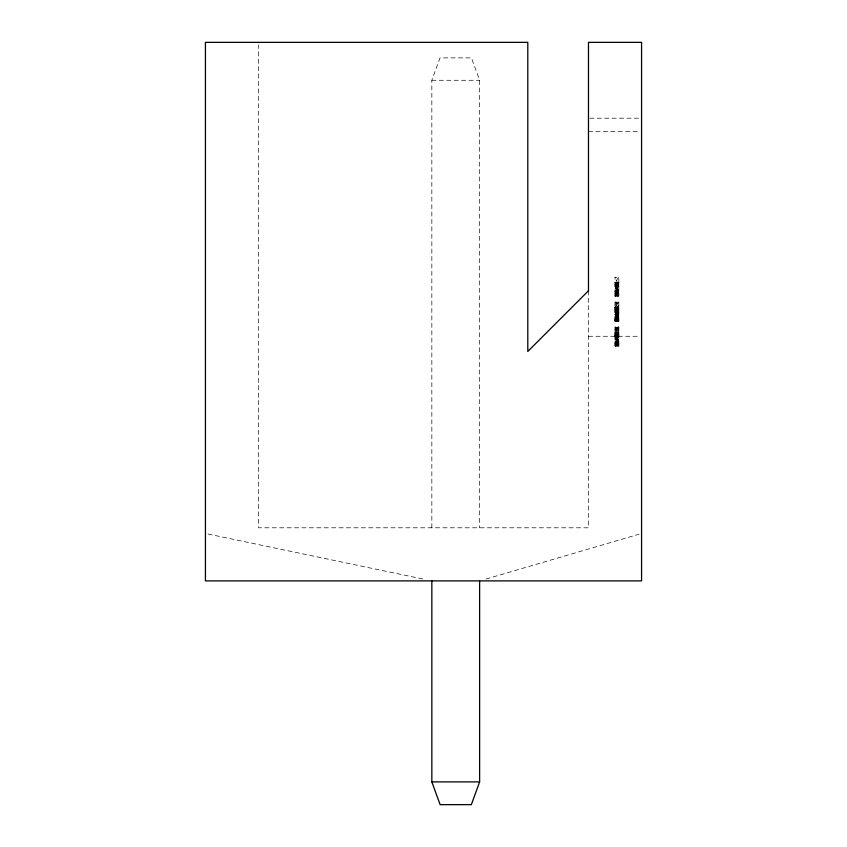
<?xml version="1.0" encoding="UTF-8"?>
<svg xmlns="http://www.w3.org/2000/svg" width="847" height="847" viewBox="0 0 847 847"><rect width="100%" height="100%" fill="white"/><g stroke="black" fill="none" stroke-linecap="round" stroke-linejoin="round"><path stroke-width="0.64" stroke-dasharray="4.24 3.18" d="M615.028 345.862L618.818 345.862L615.028 343.988L618.818 327.037L615.028 327.037L615.028 346L618.818 345.957L618.818 327.037L615.028 327.037L618.818 335.528L615.028 335.528L618.818 343.967L615.028 344.581L618.818 345.862L615.028 345.957L618.818 333.453L615.028 333.453L618.818 332.183L615.028 332.14L618.818 345.957L615.028 345.862L618.818 344.581L615.028 342.654L618.818 339.499L615.028 337.148L618.818 335.232L615.028 333.178L618.818 332.13L615.028 332.183L618.818 333.178L615.028 335.232L618.818 338.186L615.028 338.186L618.818 339.499L615.028 339.499L618.818 335.221M615.028 282.326L618.818 282.326L615.028 296.101L618.818 296.101L615.028 290.066L618.818 284.359L615.028 282.644L618.818 282.326L615.028 283.787L618.818 283.787L615.028 296.185L618.818 296.185L618.818 277.213L615.028 277.234L615.028 296.185L618.818 290.108L615.028 286.371L618.818 286.371L615.028 284.359L618.818 282.644L615.028 282.326L618.818 296.185L615.028 290.108L618.818 290.066L615.028 296.101L618.818 295.794L615.028 293.867L618.818 293.708L615.028 291.844L618.818 286.074L615.028 284.264L618.818 283.597L615.028 282.326L618.818 277.213M615.028 307.228L618.818 307.408L615.028 308.668L618.818 311.527L615.028 320.261L618.818 321.055L615.028 305.809L618.818 305.809L615.028 321.098L618.818 320.801L615.028 317.752L618.818 317.752L615.028 311.135L618.818 308.827L615.028 307.493L618.818 307.313L615.028 321.055L618.818 321.055L618.818 302.146L615.028 302.146L615.028 321.098L618.818 320.949L615.028 319.075L618.818 302.146L615.028 302.157L618.818 310.627L615.028 319.075L618.818 319.065L615.028 319.679L618.818 320.949L615.028 320.949L618.818 319.679L615.028 317.752L618.818 307.228L615.028 307.239L618.818 321.055L615.028 320.949L618.818 319.721L615.028 317.752L618.818 314.597L615.028 312.247L618.818 310.32L615.028 310.32L618.818 308.266L615.028 307.228L618.818 317.752L615.028 319.721L618.818 320.59L615.028 318.483L618.818 314.364L615.028 309.758L618.818 307.239L615.028 307.228L618.818 307.493L615.028 308.827L618.818 311.135L615.028 314.597L618.818 314.597M615.028 327.037L618.818 328.414L615.028 329.79L618.818 333.993L615.028 345.957L618.818 345.745L615.028 343.575L618.818 341.712L615.028 335.931L618.818 334.12L615.028 333.453L618.818 334.406L615.028 336.45L618.818 341.712L615.028 343.543L618.818 344.687L615.028 346L618.818 344.687L615.028 344.634L618.818 342.654L615.028 336.037L618.818 333.739L615.028 332.405L618.818 332.13L615.028 333.178L618.818 333.178L615.028 335.221L618.818 337.148L615.028 339.499L618.818 336.037L615.028 333.739L618.818 332.405L615.028 332.13L618.818 333.178M431.843 527.797L431.843 80.274L439.995 57.882L471.472 57.882L479.624 80.274L479.624 527.797M618.818 319.668L615.028 321.055L618.818 320.261L615.028 320.261L618.818 317.297L615.028 317.297L618.818 311.527L615.028 311.527L618.818 308.721L615.028 308.668L618.818 307.599L615.028 309.314L618.818 311.325L615.028 311.325L618.818 315.02L615.028 321.055L618.818 320.865L615.028 320.6L618.818 318.483L615.028 314.364L618.818 309.758L615.028 307.821L618.818 307.821L615.028 307.239L618.818 302.157L615.028 304.137L618.818 304.137L615.028 302.146M618.818 344.687L615.028 344.634L618.818 343.776L615.028 343.543L618.818 343.575L615.028 341.712L618.818 335.931L615.028 334.12L618.818 333.453L615.028 334.406L618.818 336.45L615.028 338.451L618.818 338.451L615.028 341.712L618.818 343.776L615.028 345.131M618.818 321.055L615.028 315.02L618.818 309.314L615.028 307.599L618.818 307.27M615.028 295.275L618.818 293.92L615.028 291.844L618.818 288.594L615.028 288.594L618.818 286.582L615.028 284.412L618.818 282.739L615.028 282.739L618.818 284.412L615.028 284.412M618.818 345.957L615.028 335.327L618.818 335.327L615.028 333.993L618.818 331.548L615.028 329.79L618.818 328.901L615.028 327.874L618.818 329.949L615.028 329.79L618.818 328.901L615.028 328.414L618.818 327.058M615.028 314.597L618.818 312.247L615.028 310.32M618.818 282.644L615.028 283.618L618.818 284.539L615.028 286.582L618.818 291.844L615.028 293.708L618.818 295.624L615.028 295.974L618.818 294.83L615.028 294.798L618.818 296.101M618.818 295.794L615.028 295.794L618.818 293.867L615.028 285.598L618.818 285.598L615.028 277.234M618.818 290.108L615.028 286.498L618.818 286.498L615.028 284.539L618.818 283.597L615.028 283.618L618.818 284.264L615.028 286.074L618.818 291.844L615.028 293.687L618.818 293.92L615.028 294.798L618.818 295.878M615.028 332.14L618.818 332.437L615.028 333.739L618.818 333.739L615.028 332.437L618.818 332.14M615.028 335.836L618.818 334.639L615.028 333.94L618.818 333.453M485.956 579.041L639.04 534.224M618.818 293.708L615.028 294.798L618.818 294.724L615.028 295.794M615.028 282.644L618.818 282.326M615.028 343.988L618.818 343.967M431.843 80.274L479.624 80.274M589.766 118.199L638.977 118.199M588.474 131.624L638.977 131.624M615.028 284.264L618.818 284.264M615.028 284.539L618.818 284.539M615.028 286.074L618.818 286.074M615.028 291.844L618.818 291.844M615.028 307.599L618.818 307.493M618.818 308.266L615.028 308.266L618.818 307.228L615.028 307.239L618.818 308.573L615.028 308.573M615.028 308.827L618.818 308.827M615.028 309.314L618.818 309.314M615.028 309.758L618.818 309.758M615.028 310.627L618.818 310.627M615.028 311.135L618.818 311.135M615.028 312.247L618.818 312.247M615.028 314.364L618.818 314.364M615.028 315.02L618.818 315.02M615.028 318.483L618.818 318.483M615.028 319.679L618.818 319.721L615.028 321.055L618.818 319.721L615.028 319.668M615.028 328.414L618.818 328.414M615.028 332.405L618.818 332.437M615.028 333.993L618.818 333.993L615.028 333.453M615.028 334.12L618.818 334.12M615.028 334.406L618.818 334.406M615.028 336.037L618.818 336.037M588.474 336.27L638.977 336.27M615.028 336.45L618.818 336.45M615.028 337.148L618.818 337.148M615.028 341.712L618.818 341.712M615.028 342.654L618.818 342.654M615.028 333.94L618.818 333.972M618.818 320.59L615.028 320.537L618.818 319.679L615.028 320.537L618.818 320.865M615.028 329.79L618.818 329.949M208.013 534.023L424.082 579.263M615.028 307.408L618.818 308.721M615.028 305.831L618.818 313.962M588.474 290.765L588.474 527.797L258.526 527.797L258.526 44.997"/><path stroke-width="1.27" d="M479.624 580.894L479.624 781.897L471.345 804.65L440.133 804.65L431.843 781.897L431.843 580.894M588.474 290.765L527.797 351.441L527.797 42.35L205.429 42.35L205.429 580.894L641.571 580.894L641.571 42.35L588.474 42.35L588.474 291.463M431.843 781.897L479.624 781.897"/></g></svg>
